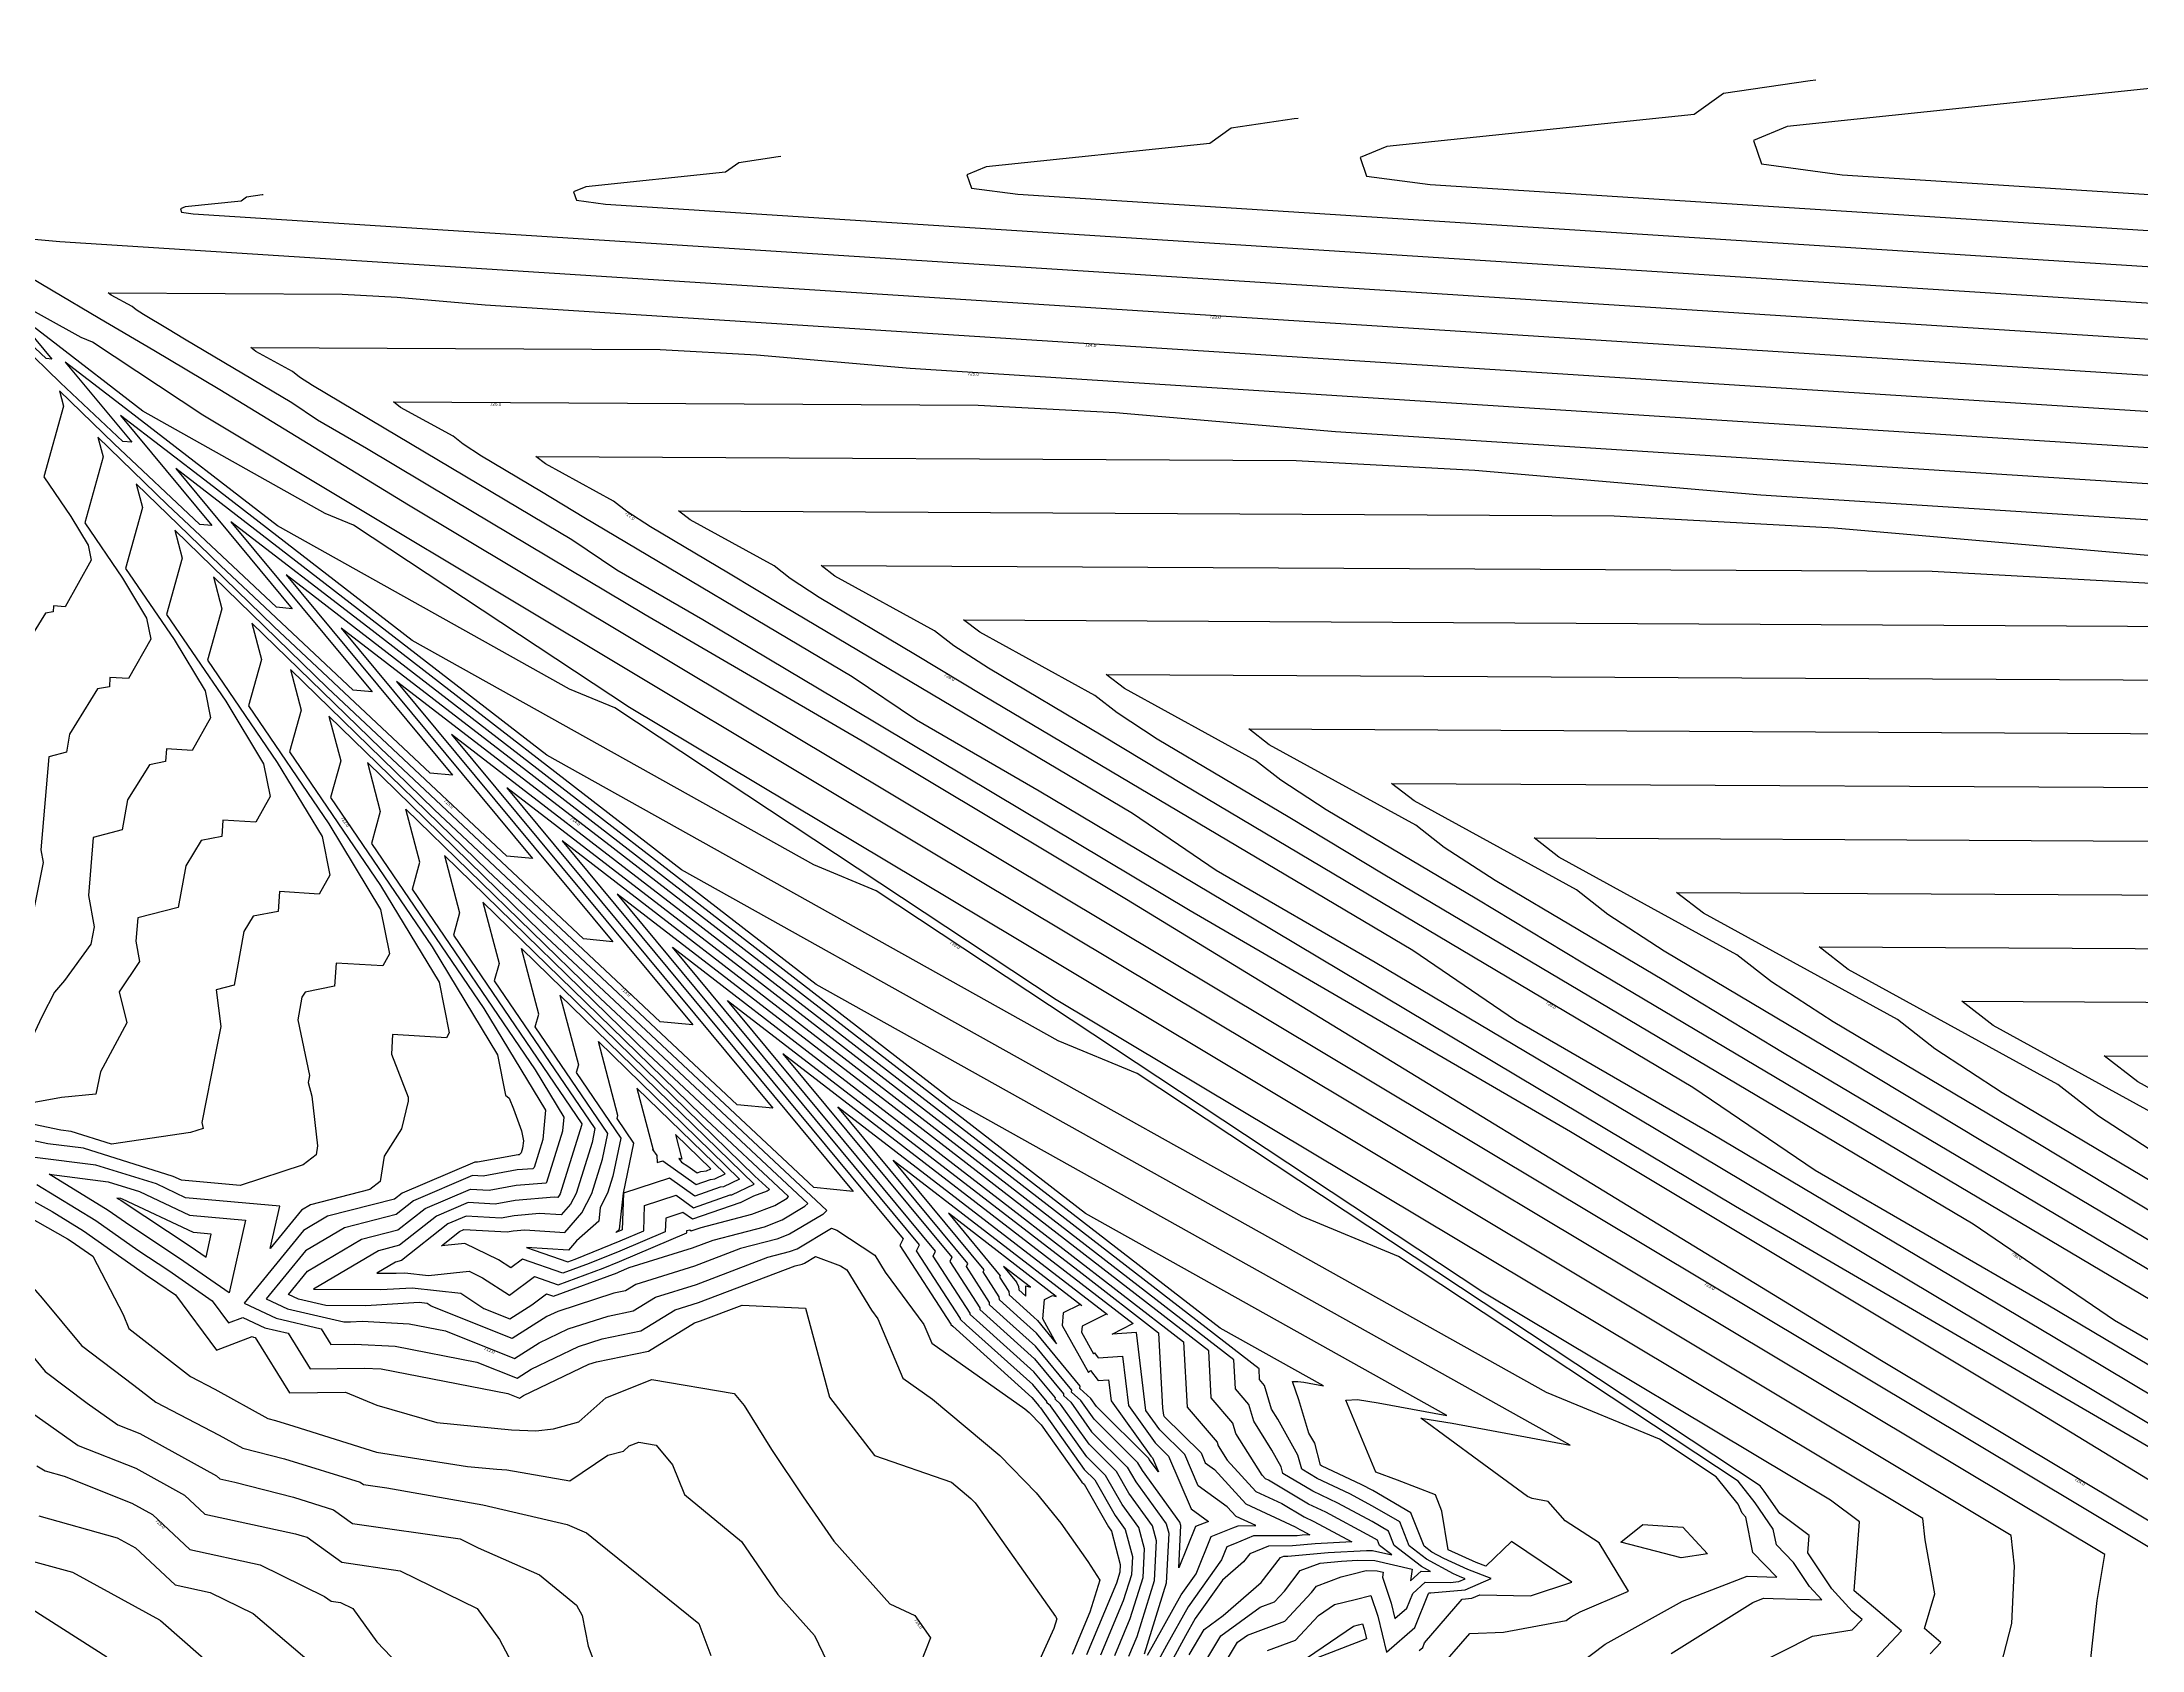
# Model space of a CAD drawing. Extents: x 1684434 to 1702565, y 997334 to 1000228.
# Drawn here: x 1700307 to 1700627.8, y 999859.1 to 1000104.8 of the extents above; entities that cross this region are included whole.
import ezdxf

# ---------------------------------------------------------------- set-up
doc = ezdxf.new("R2010")
doc.units = 0
doc.layers.add('Default', color=7, linetype='Continuous')

msp = doc.modelspace()

# ---------------------------------------------------------------- linework, layer by layer
at = {"layer": 'Default'}
for points in [[(1700656.97, 1000104.81), (1700655.91, 1000104.69), (1700639.01, 1000102.22), (1700633.32, 1000098.14), (1700573.56, 1000091.89), (1700568.39, 1000089.76), (1700569.63, 1000086.17), (1700581.98, 1000084.53), (1701899.05, 1000000.17)], [(1700577.91, 1000098.97), (1700577.09, 1000098.88), (1700563.81, 1000096.94), (1700559.33, 1000093.73), (1700512.38, 1000088.82), (1700508.32, 1000087.14), (1700509.29, 1000084.33), (1700519, 1000083.03), (1701888.05, 999995.35)], [(1700498.86, 1000093.13), (1700498.26, 1000093.07), (1700488.6, 1000091.65), (1700485.35, 1000089.32), (1700451.2, 1000085.75), (1700448.24, 1000084.53), (1700448.96, 1000082.48), (1700456.01, 1000081.54), (1701877.06, 999990.53)], [(1700419.81, 1000087.3), (1700419.43, 1000087.25), (1700413.4, 1000086.37), (1700411.36, 1000084.91), (1700390.02, 1000082.68), (1700388.17, 1000081.92), (1700388.62, 1000080.64), (1700393.03, 1000080.05), (1701866.06, 999985.71)], [(1700340.76, 1000081.46), (1700340.61, 1000081.44), (1700338.19, 1000081.09), (1700337.38, 1000080.51), (1700328.84, 1000079.61), (1700328.1, 1000079.31), (1700328.28, 1000078.8), (1700330.04, 1000078.56), (1701855.07, 999980.89)], [(1700635.18, 999871), (1700362.96, 1000034.04), (1700334.14, 1000051.64), (1700324.06, 1000057.69), (1700315.77, 1000062.51), (1700308.4, 1000066.91), (1700305.14, 1000068.85), (1700303.27, 1000069.93), (1700302.29, 1000070.6), (1700298.19, 1000073.03), (1700297.54, 1000073.42), (1700296.63, 1000073.97), (1700296.35, 1000074.15), (1700296.19, 1000074.27), (1700295.39, 1000074.71), (1700295.28, 1000074.79), (1700304.21, 1000074.75), (1700306.31, 1000074.63), (1700309.66, 1000074.34), (1701844.07, 999976.07)], [(1700619.66, 999855.03), (1700620.92, 999866.68), (1700622.07, 999873.71), (1700442.09, 999981.51), (1700355.12, 1000033.66), (1700331.5, 1000047.78), (1700314.65, 1000058.93), (1700312.92, 1000059.65), (1700301.75, 1000065.89)], [(1700645.35, 999868.96), (1700587.98, 999903.31), (1700472.61, 999973.8), (1700432.25, 999998), (1700399.07, 1000017.3), (1700369.56, 1000034.93), (1700356.51, 1000042.68), (1700349.02, 1000047.01), (1700345.1, 1000049.68), (1700328.71, 1000059.41), (1700326.12, 1000060.97), (1700322.44, 1000063.16), (1700321.33, 1000063.88), (1700320.71, 1000064.37), (1700317.51, 1000066.12), (1700317.06, 1000066.47), (1700352.79, 1000066.28), (1700361.2, 1000065.82), (1700374.63, 1000064.65), (1701833.07, 999971.24)], [(1700607.9, 999863.18), (1700608.27, 999871.95), (1700607.79, 999876.64), (1700455.71, 999967.83), (1700396.68, 1000003.12), (1700354.55, 1000031), (1700350.23, 1000032.79), (1700322.33, 1000048.38), (1700308.24, 1000059.28), (1700302.08, 1000064.02), (1700308.44, 1000056.37), (1700307.58, 1000056.45), (1700301.63, 1000062.03)], [(1700595.4, 999858.54), (1700597.05, 999860.28), (1700594.53, 999862.4), (1700596.13, 999867.71), (1700594.62, 999875.98), (1700594.29, 999879.22), (1700556.29, 999902), (1700461.87, 999958.46), (1700394.46, 1000003.07), (1700387.54, 1000005.93), (1700342.91, 1000030.86), (1700320.36, 1000048.31), (1700310.51, 1000055.89), (1700320.68, 1000043.65), (1700319.31, 1000043.78), (1700309.79, 1000052.71), (1700303.72, 1000058.62)], [(1700659.97, 999866.08), (1700611.08, 999895.95), (1700540.45, 999938.31), (1700482.37, 999972.08), (1700430.72, 1000002.94), (1700407.89, 1000016.5), (1700394.78, 1000024.09), (1700387.91, 1000028.76), (1700359.23, 1000045.79), (1700354.69, 1000048.53), (1700348.26, 1000052.35), (1700346.31, 1000053.62), (1700345.23, 1000054.46), (1700339.63, 1000057.54), (1700338.85, 1000058.14), (1700401.37, 1000057.81), (1700416.08, 1000057.01), (1700439.59, 1000054.97), (1701822.08, 999966.42)], [(1700586.29, 999857.02), (1700591.02, 999862.05), (1700583.79, 999868.15), (1700584.63, 999878.7), (1700580.16, 999882.05), (1700527.05, 999913.8), (1700434.36, 999975.13), (1700424.86, 999979.07), (1700363.49, 1000013.35), (1700332.48, 1000037.34), (1700318.94, 1000047.76), (1700332.92, 1000030.93), (1700331.04, 1000031.11), (1700317.95, 1000043.39), (1700309.6, 1000051.52), (1700310.22, 1000049.18), (1700307.21, 1000038.36), (1700311.34, 1000032.3), (1700314, 1000027.92), (1700314.45, 1000025.62), (1700310.48, 1000018.53), (1700308.69, 1000018.64), (1700308.64, 1000017.75), (1700307.51, 1000017.53), (1700302.29, 1000009.13)], [(1700648.64, 999878.62), (1700565.67, 999926.87), (1700491.88, 999970.96), (1700459.27, 999990.33), (1700440.54, 1000001.17), (1700430.73, 1000007.84), (1700389.75, 1000032.17), (1700383.27, 1000036.08), (1700374.07, 1000041.54), (1700371.29, 1000043.35), (1700369.74, 1000044.56), (1700361.74, 1000048.95), (1700360.63, 1000049.82), (1700449.96, 1000049.34), (1700470.97, 1000048.2), (1700504.56, 1000045.28), (1701811.08, 999961.6)], [(1700577.45, 999861.27), (1700583.51, 999862.23), (1700585, 999863.81), (1700583.47, 999865.09), (1700580.39, 999868.5), (1700576.69, 999874), (1700576.9, 999876.64), (1700572.42, 999879.98), (1700570.06, 999883.42), (1700569.41, 999884.24), (1700474.26, 999947.2), (1700462.17, 999952.21), (1700384.06, 999995.84), (1700344.6, 1000026.37), (1700327.38, 1000039.63), (1700345.16, 1000018.22), (1700342.77, 1000018.44), (1700326.11, 1000034.07), (1700315.48, 1000044.42), (1700316.27, 1000041.44), (1700313.47, 1000031.36), (1700319.23, 1000022.91), (1700322.93, 1000016.79), (1700323.57, 1000013.59), (1700320.19, 1000007.55), (1700317.33, 1000007.73), (1700317.24, 1000006.31), (1700315.44, 1000005.96), (1700311.16, 999999.08), (1700310.67, 999996.31), (1700307.98, 999995.61), (1700306.79, 999981.37), (1700307.15, 999979.46), (1700305.31, 999970.26)], [(1700648.97, 999881.66), (1700553.05, 999938.97), (1700510.64, 999964.16), (1700486.3, 999978.24), (1700473.54, 999986.92), (1700420.27, 1000018.55), (1700411.84, 1000023.63), (1700399.89, 1000030.74), (1700396.27, 1000033.09), (1700394.26, 1000034.66), (1700383.86, 1000040.37), (1700382.41, 1000041.49), (1700498.54, 1000040.88), (1700525.86, 1000039.39), (1700569.52, 1000035.6), (1701800.09, 999956.78)], [(1700568.31, 999866.39), (1700569.96, 999867.03), (1700571.44, 999866.98), (1700578.85, 999866.79), (1700576.99, 999868.85), (1700574.52, 999872.51), (1700571.92, 999875.19), (1700571.43, 999877.61), (1700568.68, 999881.62), (1700566.07, 999884.93), (1700514.17, 999919.27), (1700499.48, 999925.35), (1700404.64, 999978.33), (1700356.73, 1000015.39), (1700335.81, 1000031.51), (1700357.4, 1000005.5), (1700354.5, 1000005.78), (1700334.27, 1000024.75), (1700321.36, 1000037.32), (1700322.32, 1000033.69), (1700319.73, 1000024.36), (1700327.12, 1000013.52), (1700331.87, 1000005.67), (1700332.69, 1000001.56), (1700329.89, 999996.57), (1700325.97, 999996.82), (1700325.84, 999994.87), (1700323.36, 999994.38), (1700320.03, 999989.02), (1700319.22, 999984.45), (1700314.77, 999983.29), (1700314.03, 999974.39), (1700314.92, 999969.62), (1700314.4, 999966.99), (1700310.4, 999961.42), (1700308.84, 999959.63), (1700306.98, 999955.95), (1700303.87, 999949.34)], [(1700572, 999870.27), (1700568.33, 999874.05), (1700567.24, 999879.42), (1700566.66, 999880.05), (1700566.05, 999881.4), (1700562.72, 999885.61), (1700554.07, 999891.33), (1700536.79, 999898.49), (1700425.22, 999960.82), (1700368.85, 1000004.42), (1700344.24, 1000023.38), (1700369.64, 999992.78), (1700366.23, 999993.11), (1700342.43, 1000015.43), (1700327.25, 1000030.22), (1700328.37, 1000025.95), (1700325.98, 1000017.36), (1700335.01, 1000004.12), (1700340.81, 999994.54), (1700341.8, 999989.53), (1700339.6, 999985.6), (1700334.6, 999985.91), (1700334.44, 999983.43), (1700331.29, 999982.81), (1700328.9, 999978.96), (1700327.77, 999972.59), (1700321.57, 999970.97), (1700321.27, 999967.41), (1700321.85, 999964.3), (1700318.72, 999959.68), (1700319.91, 999954.96), (1700315.89, 999947.46), (1700315.16, 999944.07), (1700309.91, 999943.52), (1700303.5, 999942.35)], [(1700693.91, 999859.36), (1700614.21, 999906.99), (1700562.02, 999937.98), (1700532.05, 999955.32), (1700516.35, 999966.01), (1700450.79, 1000004.92), (1700440.41, 1000011.18), (1700425.7, 1000019.93), (1700421.25, 1000022.82), (1700418.78, 1000024.76), (1700405.97, 1000031.79), (1700404.19, 1000033.17), (1700547.12, 1000032.41), (1700580.75, 1000030.58), (1700634.49, 1000025.91)], [(1700675.37, 999875), (1700613.4, 999911.81), (1700577.81, 999932.4), (1700559.17, 999945.09), (1700481.31, 999991.3), (1700468.99, 999998.74), (1700451.52, 1000009.12), (1700446.23, 1000012.55), (1700443.3, 1000014.86), (1700428.09, 1000023.2), (1700425.97, 1000024.84), (1700595.71, 1000023.94), (1700635.64, 1000021.78)], [(1700519.94, 999855.76), (1700525.08, 999861.63), (1700530.23, 999861.85), (1700539.79, 999863.62), (1700540.55, 999864.19), (1700541.93, 999864.97), (1700549.31, 999868.1), (1700544.82, 999875.51), (1700539.62, 999878.85), (1700537.06, 999881.83), (1700534.62, 999882.3), (1700533.89, 999882.56), (1700526.44, 999888.03), (1700517.58, 999894.53), (1700522.4, 999893.77), (1700540.41, 999890.45), (1700445.8, 999943.31), (1700380.97, 999993.45), (1700352.67, 1000015.25), (1700381.89, 999980.06), (1700377.95, 999980.44), (1700350.59, 1000006.11), (1700333.13, 1000023.11), (1700334.43, 1000018.21), (1700332.24, 1000010.36), (1700342.89, 999994.73), (1700349.74, 999983.42), (1700350.92, 999977.5), (1700349.31, 999974.62), (1700343.24, 999975), (1700343.04, 999971.98), (1700339.22, 999971.23), (1700337.77, 999968.9), (1700336.32, 999960.73), (1700333.56, 999960.01), (1700334.26, 999954.4), (1700333.47, 999950.34), (1700331.35, 999939.7), (1700331.58, 999938.8), (1700329.66, 999938.22), (1700317.59, 999936.39), (1700311.39, 999938.33), (1700309.84, 999938.53), (1700299.86, 999940.64)], [(1700517.33, 999859.06), (1700517.89, 999859.54), (1700518.16, 999860.22), (1700523.93, 999866.91), (1700525.38, 999867.04), (1700526.59, 999867.57), (1700534.35, 999867.41), (1700540.67, 999869.52), (1700531.42, 999875.7), (1700527.53, 999871.94), (1700526.04, 999872.51), (1700521.77, 999874.44), (1700520.8, 999880.35), (1700519.81, 999882.86), (1700514.02, 999885.1), (1700510.72, 999886.29), (1700506.12, 999897.3), (1700507.9, 999897.4), (1700511.06, 999896.9), (1700521.57, 999894.97), (1700466.37, 999925.8), (1700393.09, 999982.48), (1700361.1, 1000007.12), (1700394.13, 999967.35), (1700389.68, 999967.77), (1700358.75, 999996.79), (1700339.01, 1000016.01), (1700340.48, 1000010.47), (1700338.5, 1000003.36), (1700350.78, 999985.34), (1700358.68, 999972.29), (1700360.04, 999965.47), (1700359.01, 999963.64), (1700351.88, 999964.09), (1700351.64, 999960.54), (1700347.14, 999959.66), (1700346.64, 999958.85), (1700346.04, 999955.43), (1700347.84, 999946.92), (1700347.73, 999946.37), (1700347.62, 999945.82), (1700348.17, 999943.73), (1700349.03, 999936.15), (1700348.82, 999934.81), (1700346.85, 999933.26), (1700337.23, 999930.09), (1700328.27, 999930.89), (1700327, 999931.49), (1700313.28, 999935.78), (1700307.86, 999936.46), (1700301.63, 999937.78)], [(1700664.78, 999885.64), (1700623.57, 999909.48), (1700601.98, 999924.17), (1700511.82, 999977.68), (1700497.56, 999986.29), (1700477.33, 999998.31), (1700471.22, 1000002.29), (1700467.81, 1000004.96), (1700450.2, 1000014.62), (1700447.75, 1000016.52), (1700644.29, 1000015.47)], [(1700494.19, 999859.06), (1700498.46, 999860.65), (1700501.96, 999864.39), (1700504.39, 999866.06), (1700507.57, 999866.84), (1700509.96, 999867.47), (1700511, 999864.32), (1700512.34, 999858.82), (1700516.68, 999862.55), (1700518.76, 999867.75), (1700518.87, 999867.86), (1700519.11, 999867.85), (1700524.38, 999868.31), (1700528.33, 999870.07), (1700524.76, 999871.44), (1700521.09, 999873.1), (1700519.27, 999874.08), (1700518.1, 999874.98), (1700516.08, 999880.09), (1700510.26, 999883.48), (1700508.6, 999884.38), (1700502.4, 999887.28), (1700502.26, 999887.37), (1700501.38, 999890.71), (1700500.5, 999892.28), (1700498.95, 999897.36), (1700498.01, 999900.13), (1700498.82, 999900.17), (1700499.72, 999900.03), (1700502.72, 999899.48), (1700486.95, 999908.29), (1700405.22, 999971.51), (1700369.53, 999999), (1700406.37, 999954.63), (1700401.41, 999955.11), (1700366.91, 999987.47), (1700344.89, 1000008.91), (1700346.53, 1000002.73), (1700344.76, 999996.36), (1700358.67, 999975.94), (1700367.62, 999961.17), (1700369.15, 999953.44), (1700368.72, 999952.67), (1700360.51, 999953.18), (1700360.32, 999950.17), (1700362.88, 999943.58), (1700362.89, 999942.97), (1700361.85, 999938.76), (1700359.24, 999934.59), (1700358.61, 999930.71), (1700357.04, 999929.47), (1700347.99, 999927.16), (1700346.61, 999926.35), (1700341.82, 999920.48), (1700343.29, 999926.94), (1700328.88, 999928.23), (1700324.42, 999930.34), (1700315.18, 999933.23), (1700305.88, 999934.4)], [(1700644.8, 999903.25), (1700542.34, 999964.06), (1700526.14, 999973.84), (1700503.15, 999987.51), (1700496.2, 999992.02), (1700492.33, 999995.05), (1700472.32, 1000006.03), (1700469.53, 1000008.19), (1700692.87, 1000007.01)], [(1700488.22, 999858.04), (1700489.6, 999860.34), (1700491.1, 999861.42), (1700496.84, 999863.56), (1700500.91, 999867.9), (1700501.67, 999868.91), (1700505.44, 999870.31), (1700507.05, 999870.71), (1700509.24, 999871.29), (1700510.91, 999871.25), (1700511.86, 999871.04), (1700511.75, 999870.26), (1700513.07, 999866.3), (1700513.63, 999863.97), (1700515.47, 999865.55), (1700516.35, 999867.75), (1700518.25, 999869.51), (1700522.07, 999869.47), (1700523.38, 999869.59), (1700524.37, 999870.03), (1700523.48, 999870.37), (1700522.56, 999870.78), (1700518.47, 999872.99), (1700515.82, 999875.03), (1700514.38, 999878.69), (1700510.2, 999881.12), (1700506.76, 999882.98), (1700501.74, 999885.33), (1700499.39, 999886.74), (1700498.82, 999888.91), (1700495.76, 999894.42), (1700494.8, 999895.95), (1700493.73, 999899.55), (1700492.97, 999900.44), (1700492.88, 999902.11), (1700417.34, 999960.54), (1700377.96, 999990.87), (1700418.61, 999941.91), (1700413.14, 999942.44), (1700375.07, 999978.15), (1700350.78, 1000001.81), (1700352.58, 999994.99), (1700351.01, 999989.36), (1700366.56, 999966.55), (1700376.55, 999950.04), (1700377.78, 999943.89), (1700378.3, 999943.45), (1700378.97, 999941.8), (1700380.2, 999938.44), (1700380.49, 999936.91), (1700380.38, 999935.82), (1700380.16, 999935.1), (1700379.84, 999934.81), (1700379.69, 999934.8), (1700373.47, 999933.64), (1700373.06, 999933.67), (1700361.97, 999928.95), (1700360.78, 999928.01), (1700350.58, 999925.41), (1700346.91, 999923.23), (1700337.83, 999912.11), (1700342.72, 999909.82), (1700349.6, 999908.21), (1700351.1, 999905.79), (1700354.75, 999905.84), (1700360.9, 999905.53), (1700373.36, 999903.12), (1700379.52, 999900.65), (1700381.69, 999902.04), (1700388.91, 999905.49), (1700392.55, 999906.67), (1700398.42, 999907.88), (1700403.66, 999911.09), (1700407.24, 999912.21), (1700422.02, 999917.83), (1700423.08, 999918.1), (1700423.44, 999918.24), (1700425.12, 999919.25), (1700428.93, 999917.84), (1700429.9, 999917.21), (1700433.66, 999911.05), (1700434.65, 999909.72), (1700438.45, 999900.64), (1700442.97, 999897.46), (1700453.29, 999888.86), (1700458.85, 999883.15), (1700462.62, 999878.51), (1700466.73, 999872.67), (1700468.56, 999869.78), (1700467.05, 999864.91), (1700464.35, 999858.46)], [(1700687.61, 999882.33), (1700572.86, 999950.44), (1700554.71, 999961.4), (1700528.96, 999976.7), (1700521.18, 999981.76), (1700516.85, 999985.15), (1700494.44, 999997.45), (1700491.32, 999999.87), (1700741.46, 999998.54)], [(1700517.62, 999871.17), (1700519.05, 999871.15), (1700517.67, 999871.9), (1700513.54, 999875.08), (1700512.67, 999877.29), (1700510.14, 999878.76), (1700504.92, 999881.58), (1700501.08, 999883.38), (1700496.53, 999886.1), (1700496.26, 999887.11), (1700494.84, 999889.67), (1700492.08, 999894.08), (1700491.31, 999896.66), (1700489.27, 999899.05), (1700489.04, 999903.48), (1700429.46, 999949.57), (1700386.39, 999982.74), (1700430.85, 999929.2), (1700424.87, 999929.77), (1700383.23, 999968.83), (1700356.66, 999994.71), (1700358.63, 999987.25), (1700357.27, 999982.36), (1700374.45, 999957.16), (1700383.86, 999941.6), (1700383.45, 999937.14), (1700382.12, 999932.86), (1700381.91, 999932.67), (1700379.54, 999932.47), (1700374.37, 999931.51), (1700372.73, 999931.61), (1700363.72, 999927.77), (1700361.05, 999925.66), (1700353.17, 999923.65), (1700347.2, 999920.11), (1700341.22, 999912.78), (1700344.44, 999911.27), (1700353.08, 999909.25), (1700354.1, 999909.25), (1700355.86, 999909.35), (1700363.05, 999908.99), (1700368.59, 999907.92), (1700379.15, 999903.68), (1700382.88, 999906.06), (1700387.32, 999908.18), (1700393.44, 999910.16), (1700397.27, 999910.95), (1700400.68, 999913.04), (1700406.94, 999915), (1700417.83, 999919.14), (1700421.15, 999920), (1700422.3, 999920.44), (1700427.58, 999923.59), (1700428.39, 999923.29), (1700434.17, 999919.48), (1700435.77, 999916.88), (1700441.69, 999908.88), (1700442.9, 999905.99), (1700457.1, 999895.98), (1700457.75, 999895.44), (1700459.58, 999893.55), (1700465.81, 999884.79), (1700466.15, 999884.46), (1700469.86, 999877.95), (1700470.35, 999877.28), (1700471.67, 999872.22), (1700471.61, 999871.04), (1700471.09, 999869.36), (1700466.52, 999858.4)], [(1700730.42, 999861.41), (1700603.38, 999936.82), (1700583.29, 999948.95), (1700554.78, 999965.89), (1700546.16, 999971.49), (1700541.36, 999975.25), (1700516.55, 999988.86), (1700513.1, 999991.54), (1700790.04, 999990.07)], [(1700386.71, 999940.54), (1700382.33, 999947.76), (1700363.53, 999975.36), (1700364.68, 999979.5), (1700362.54, 999987.6), (1700391.39, 999959.51), (1700426.83, 999926.26), (1700426.24, 999925.67), (1700421.16, 999922.64), (1700419.23, 999921.9), (1700413.64, 999920.45), (1700406.64, 999917.79), (1700397.69, 999914.99), (1700396.11, 999914.02), (1700394.33, 999913.66), (1700385.73, 999910.87), (1700384.06, 999910.07), (1700378.78, 999906.71), (1700366.38, 999911.68), (1700365.8, 999912.06), (1700364.55, 999912.21), (1700356.41, 999911.73), (1700350.33, 999911.75), (1700346.16, 999912.73), (1700344.61, 999913.45), (1700347.49, 999916.99), (1700355.76, 999921.9), (1700361.32, 999923.32), (1700365.47, 999926.6), (1700372.4, 999929.55), (1700375.28, 999929.38), (1700379.38, 999930.14), (1700383.98, 999930.53), (1700384.07, 999930.61), (1700386.51, 999938.47), (1700386.71, 999940.54)], [(1700633.9, 999923.2), (1700611.86, 999936.5), (1700580.59, 999955.08), (1700571.14, 999961.23), (1700565.88, 999965.35), (1700538.67, 999980.28), (1700534.88, 999983.22), (1700838.62, 999981.6)], [(1700369.79, 999968.36), (1700389.44, 999939.52), (1700389.38, 999939.28), (1700386.12, 999928.82), (1700385.98, 999928.56), (1700385.75, 999928.28), (1700385.19, 999928.32), (1700379.22, 999927.82), (1700376.18, 999927.26), (1700372.07, 999927.49), (1700367.22, 999925.42), (1700361.59, 999920.97), (1700358.34, 999920.14), (1700348.42, 999914.25), (1700358.73, 999914.21), (1700363.48, 999914.49), (1700370.93, 999913.63), (1700374.46, 999911.32), (1700378.41, 999909.74), (1700381.76, 999911.87), (1700384.04, 999913.54), (1700385.07, 999913.18), (1700394.82, 999916.78), (1700395.11, 999916.89), (1700396.67, 999917.56), (1700406.35, 999920.58), (1700409.46, 999921.77), (1700417.3, 999923.8), (1700420.02, 999924.84), (1700423.51, 999926.93), (1700423.92, 999927.33), (1700399.55, 999950.19), (1700368.42, 999980.5), (1700370.74, 999971.76), (1700369.79, 999968.36)], [(1700390.98, 999936.69), (1700388.53, 999928.86), (1700387.7, 999927.25), (1700386.28, 999925.6), (1700382.95, 999925.82), (1700379.06, 999925.49), (1700377.08, 999925.13), (1700371.74, 999925.43), (1700368.97, 999924.25), (1700361.86, 999918.62), (1700360.93, 999918.39), (1700358.1, 999916.7), (1700361.04, 999916.69), (1700362.4, 999916.77), (1700365.97, 999916.36), (1700372.19, 999917), (1700374.25, 999915.99), (1700378.36, 999913.37), (1700382.2, 999916.2), (1700385.8, 999914.94), (1700392.69, 999917.47), (1700395.18, 999918.48), (1700405.45, 999922.85), (1700405.46, 999923.2), (1700405.9, 999923.34), (1700406.14, 999923.17), (1700407.65, 999923.7), (1700415.38, 999925.7), (1700418.88, 999927.04), (1700420.78, 999928.18), (1700421, 999928.4), (1700407.71, 999940.87), (1700374.3, 999973.4), (1700376.79, 999964.02), (1700376.04, 999961.35), (1700391.42, 999938.79), (1700390.98, 999936.69)], [(1700510.23, 999874.33), (1700513.17, 999873.66), (1700511.26, 999875.12), (1700510.96, 999875.89), (1700510.08, 999876.4), (1700503.08, 999880.18), (1700500.42, 999881.43), (1700494.32, 999885.08), (1700493.85, 999885.29), (1700493.34, 999885.85), (1700489.35, 999892.21), (1700488.89, 999893.77), (1700485.58, 999897.65), (1700485.2, 999904.86), (1700441.58, 999938.6), (1700394.82, 999974.61), (1700438.53, 999921.97), (1700437.99, 999920.94), (1700445.77, 999908.93), (1700445.77, 999908.88), (1700446.08, 999908.6), (1700458.17, 999897.71), (1700459.23, 999896.44), (1700459.22, 999896.39), (1700459.48, 999896.14), (1700466.18, 999886.72), (1700467.8, 999885.11), (1700470.91, 999879.67), (1700472.44, 999877.55), (1700473.52, 999873.41), (1700473.38, 999870.61), (1700472.14, 999866.64), (1700468.68, 999858.34)], [(1700640.43, 999924.05), (1700606.41, 999944.27), (1700596.12, 999950.96), (1700590.4, 999955.45), (1700560.78, 999971.69), (1700556.66, 999974.89), (1700887.2, 999973.14)], [(1700417.74, 999929.24), (1700415.67, 999928.45), (1700413.59, 999927.46), (1700413.54, 999927.46), (1700406.32, 999924.94), (1700404.87, 999925.97), (1700402.23, 999925.12), (1700402.16, 999923.01), (1700395.24, 999920.07), (1700390.56, 999918.17), (1700386.54, 999916.69), (1700380.36, 999918.85), (1700378.58, 999917.54), (1700376.67, 999918.76), (1700371.53, 999921.26), (1700367.97, 999920.9), (1700370.72, 999923.07), (1700371.41, 999923.37), (1700377.99, 999923), (1700378.91, 999923.17), (1700380.71, 999923.32), (1700386.82, 999922.91), (1700389.42, 999925.94), (1700390.95, 999928.89), (1700392.58, 999934.11), (1700393.41, 999938.06), (1700382.3, 999954.35), (1700382.84, 999956.28), (1700380.19, 999966.3), (1700415.87, 999931.55), (1700418.09, 999929.47), (1700418.05, 999929.43), (1700417.74, 999929.24)], [(1700475.15, 999870.19), (1700475.37, 999874.6), (1700474.53, 999877.83), (1700471.95, 999881.38), (1700469.44, 999885.77), (1700466.55, 999888.64), (1700461.02, 999896.42), (1700460.47, 999896.92), (1700460.49, 999897.05), (1700458.31, 999899.68), (1700448.15, 999908.83), (1700447.26, 999909.64), (1700447.25, 999909.76), (1700440.53, 999920.13), (1700441, 999921.03), (1700403.25, 999966.49), (1700453.7, 999927.63), (1700481.36, 999906.23), (1700481.89, 999896.25), (1700486.47, 999890.89), (1700486.63, 999890.34), (1700488.02, 999888.13), (1700492.36, 999883.37), (1700496.35, 999881.52), (1700499.75, 999879.48), (1700501.24, 999878.78), (1700507.05, 999875.65), (1700501.45, 999875.34), (1700497.99, 999875.03), (1700494.34, 999875.01), (1700491.45, 999873.82), (1700490.5, 999872.61), (1700487.31, 999869.8), (1700483.12, 999863.93), (1700481.65, 999861.3), (1700476.95, 999852.69)], [(1700632.22, 999933.47), (1700621.1, 999940.69), (1700614.91, 999945.54), (1700582.9, 999963.11), (1700578.44, 999966.57), (1700935.79, 999964.67)], [(1700386.07, 999959.2), (1700388.89, 999948.54), (1700388.56, 999947.35), (1700395.39, 999937.32), (1700394.18, 999931.53), (1700393.36, 999928.92), (1700392.23, 999926.74), (1700392, 999924.67), (1700388.58, 999921.66), (1700387.36, 999920.23), (1700380.97, 999920.65), (1700387.28, 999918.45), (1700388.42, 999918.87), (1700395.3, 999921.66), (1700398.88, 999923.18), (1700399, 999927.03), (1700403.84, 999928.61), (1700406.5, 999926.71), (1700412.06, 999928.65), (1700412.31, 999928.68), (1700415.74, 999930.31), (1700386.07, 999959.2)], [(1700476.92, 999869.77), (1700477.22, 999875.79), (1700476.62, 999878.11), (1700472.99, 999883.1), (1700471.09, 999886.42), (1700466.93, 999890.57), (1700462.56, 999896.7), (1700461.73, 999897.46), (1700461.76, 999897.65), (1700458.45, 999901.64), (1700450.22, 999909.05), (1700448.74, 999910.39), (1700448.73, 999910.59), (1700443.08, 999919.32), (1700443.47, 999920.08), (1700411.68, 999958.36), (1700465.83, 999916.66), (1700477.53, 999907.61), (1700478.13, 999896.09), (1700478.27, 999895), (1700478.4, 999894.81), (1700484.02, 999889.24), (1700484.67, 999887.71), (1700486.08, 999886.7), (1700490.87, 999881.44), (1700498.37, 999877.96), (1700499.09, 999877.53), (1700499.41, 999877.39), (1700500.63, 999876.73), (1700499.45, 999876.66), (1700498.72, 999876.59), (1700492.02, 999876.57), (1700489.12, 999875.37), (1700487.97, 999874.9), (1700487.16, 999872.92), (1700482.05, 999865.74), (1700478.74, 999859.82), (1700476.24, 999855.25)], [(1700639.43, 999935.64), (1700605.02, 999954.52), (1700600.22, 999958.24), (1700984.37, 999956.2)], [(1700413.53, 999931.08), (1700411.04, 999929.9), (1700410.57, 999929.84), (1700406.68, 999928.49), (1700402.81, 999931.24), (1700395.77, 999928.95), (1700397.38, 999936.59), (1700394.82, 999940.35), (1700394.94, 999940.8), (1700391.95, 999952.09), (1700413.53, 999931.08)], [(1700475.83, 999858.34), (1700480.97, 999867.56), (1700483.25, 999870.75), (1700485.58, 999876.45), (1700488.88, 999877.78), (1700489.71, 999878.12), (1700492.36, 999878.13), (1700489.38, 999879.52), (1700488.01, 999881.02), (1700483.58, 999884.2), (1700481.54, 999888.99), (1700477.71, 999892.79), (1700475.6, 999895.73), (1700474.14, 999907.65), (1700470.44, 999907.41), (1700473.62, 999909), (1700473.66, 999908.99), (1700420.11, 999950.23), (1700445.94, 999919.13), (1700445.62, 999918.51), (1700450.22, 999911.42), (1700450.23, 999911.14), (1700452.29, 999909.28), (1700458.59, 999903.6), (1700463.02, 999898.25), (1700462.98, 999898), (1700464.1, 999896.98), (1700467.3, 999892.49), (1700472.74, 999887.08), (1700474.03, 999884.82), (1700478.71, 999878.39), (1700479.07, 999876.99), (1700478.7, 999869.35), (1700475.31, 999858.51)], [(1700663.95, 999925.74), (1700627.13, 999945.94), (1700622, 999949.92), (1701032.95, 999947.73)], [(1700397.83, 999944.99), (1700400.33, 999935.57), (1700400.21, 999935.6), (1700400.2, 999935.6), (1700400.87, 999934.7), (1700400.95, 999933.6), (1700401.78, 999933.87), (1700406.87, 999930.26), (1700409.09, 999931.03), (1700409.76, 999931.12), (1700411.32, 999931.86), (1700397.83, 999944.99)], [(1700465.83, 999908.59), (1700465.75, 999907.7), (1700467.61, 999904.36), (1700467.76, 999904.51), (1700468.31, 999903.79), (1700472.01, 999904.03), (1700472.93, 999896.47), (1700477.03, 999890.77), (1700479.06, 999888.75), (1700482.49, 999880.68), (1700485.14, 999878.78), (1700483.19, 999877.99), (1700480.6, 999871.69), (1700480.93, 999878.18), (1700480.8, 999878.67), (1700475.07, 999886.54), (1700474.38, 999887.74), (1700467.67, 999894.41), (1700465.64, 999897.26), (1700464.24, 999898.54), (1700464.29, 999898.85), (1700458.73, 999905.57), (1700454.35, 999909.5), (1700451.72, 999911.89), (1700451.7, 999912.25), (1700448.17, 999917.71), (1700448.41, 999918.18), (1700428.55, 999942.1), (1700469.74, 999910.38), (1700469.53, 999910.44), (1700465.83, 999908.59)], [(1700403.72, 999937.89), (1700404.71, 999934.12), (1700404.3, 999934.23), (1700404.26, 999934.23), (1700404.67, 999933.68), (1700405.59, 999933.06), (1700407.05, 999932.03), (1700407.6, 999932.22), (1700408.49, 999932.34), (1700409.11, 999932.63), (1700403.72, 999937.89)], [(1700462.97, 999910.65), (1700462.79, 999908.72), (1700466.8, 999901.52), (1700467.13, 999901.85), (1700468.31, 999900.31), (1700469.88, 999900.4), (1700470.27, 999897.21), (1700476.34, 999888.75), (1700476.58, 999888.51), (1700477.5, 999886.34), (1700476.11, 999888.25), (1700476.03, 999888.39), (1700468.04, 999896.34), (1700467.18, 999897.54), (1700465.49, 999899.08), (1700465.55, 999899.45), (1700458.87, 999907.53), (1700456.42, 999909.73), (1700453.21, 999912.64), (1700453.18, 999913.08), (1700450.71, 999916.9), (1700450.88, 999917.23), (1700436.98, 999933.98), (1700465.81, 999911.77), (1700465.43, 999911.87), (1700462.97, 999910.65)], [(1700335.53, 999913.7), (1700327.95, 999918.96), (1700320.37, 999923.97), (1700317.08, 999926.29), (1700308.02, 999931.81), (1700317.08, 999930.68), (1700321.85, 999929.18), (1700329.48, 999925.58), (1700338.05, 999924.81), (1700335.53, 999913.7)], [(1700299.74, 999928.2), (1700310.85, 999921.97), (1700311.42, 999921.62), (1700314.7, 999919.3), (1700319.33, 999910.38), (1700320.22, 999908.25), (1700329.63, 999900.92), (1700333.33, 999899), (1700341.43, 999894.51), (1700342.61, 999894.2), (1700345.43, 999893.34), (1700358.05, 999889.38), (1700371.97, 999887.19), (1700376.42, 999886.76), (1700377.97, 999886.68), (1700387.6, 999884.98), (1700393.38, 999888.88), (1700395.76, 999889.53), (1700396.63, 999890.31), (1700398.11, 999890.9), (1700400.76, 999890.45), (1700403.28, 999887.44), (1700405.08, 999882.91), (1700413.8, 999875.7), (1700419.37, 999867.6), (1700424.98, 999861.34), (1700429.39, 999852.14)], [(1700301.55, 999930), (1700308.49, 999926.11), (1700313.3, 999923.18), (1700322.77, 999916.51), (1700324.66, 999915.25), (1700327.32, 999913.41), (1700333.61, 999904.94), (1700339.07, 999907.01), (1700339.28, 999906.91), (1700339.51, 999906.86), (1700344.75, 999898.4), (1700353.34, 999898.52), (1700358.09, 999896.53), (1700367.25, 999893.9), (1700378.68, 999892.79), (1700382.4, 999892.61), (1700385.1, 999892.92), (1700388.96, 999893.97), (1700393.11, 999897.64), (1700400.11, 999900.44), (1700412.68, 999898.34), (1700414.24, 999896.49), (1700418.4, 999889.75), (1700423.25, 999882.54), (1700427.92, 999875.74), (1700436.48, 999866.2), (1700440.28, 999864.4), (1700442.69, 999860.98), (1700441.14, 999857.1)], [(1700306.14, 999930.25), (1700315.19, 999924.74), (1700321.57, 999920.24), (1700326.31, 999917.11), (1700332.95, 999912.49), (1700335.46, 999909.1), (1700337.65, 999909.93), (1700341, 999908.37), (1700344.55, 999907.54), (1700347.92, 999902.1), (1700356.15, 999902.21), (1700358.75, 999902.08), (1700378.13, 999898.33), (1700379.89, 999897.63), (1700380.51, 999898.02), (1700390.5, 999902.8), (1700391.66, 999903.18), (1700399.58, 999904.81), (1700406.65, 999909.13), (1700407.54, 999909.41), (1700413.92, 999911.84), (1700423.58, 999911.35), (1700427.24, 999897.75), (1700434.14, 999888.85), (1700445.87, 999884.76), (1700448.84, 999882.29), (1700449.49, 999881.62), (1700449.93, 999881.07), (1700461.77, 999864.26), (1700461.99, 999863.92), (1700461.52, 999862.43), (1700454.45, 999846.8)], [(1700330.08, 999922.92), (1700319.27, 999928.03), (1700318.97, 999928.12), (1700318.4, 999928.19), (1700318.97, 999927.85), (1700319.18, 999927.7), (1700329.6, 999920.82), (1700332.01, 999919.14), (1700332.81, 999922.68), (1700330.08, 999922.92)], [(1700395.59, 999923.34), (1700395.37, 999923.24), (1700394.59, 999922.93), (1700395.16, 999923.43), (1700395.77, 999928.95), (1700395.59, 999923.34)], [(1700461.88, 999913.16), (1700445.41, 999925.85), (1700453.35, 999916.28), (1700453.25, 999916.09), (1700454.67, 999913.91), (1700454.69, 999913.4), (1700458.49, 999909.96), (1700459.01, 999909.49), (1700461.95, 999905.93), (1700459.83, 999909.74), (1700460.11, 999912.7), (1700461.34, 999913.31), (1700461.88, 999913.16)], [(1700305.22, 999914.88), (1700306.96, 999912.88), (1700312.99, 999905.64), (1700320.97, 999899.62), (1700324.34, 999896.99), (1700334.01, 999891.97), (1700337.62, 999889.98), (1700343.98, 999888.33), (1700355.56, 999884.77), (1700356.04, 999884.43), (1700359.62, 999883.91), (1700374.3, 999881.31), (1700387.18, 999878.33), (1700390.13, 999877.03), (1700391.75, 999875.7), (1700407.3, 999863.18), (1700409.15, 999858.28)], [(1700457.95, 999914.55), (1700453.84, 999917.72), (1700455.82, 999915.33), (1700455.8, 999915.28), (1700456.15, 999914.74), (1700456.18, 999914.15), (1700457.24, 999913.19), (1700457.25, 999914.75), (1700457.95, 999914.55)], [(1700304.82, 999904.84), (1700307.45, 999901.68), (1700313.83, 999896.87), (1700318.56, 999893.55), (1700321.92, 999892.21), (1700333.59, 999885.76), (1700334.11, 999885.27), (1700336.42, 999884.77), (1700345.35, 999882.46), (1700351.5, 999880.57), (1700354.41, 999878.48), (1700370.81, 999876.11), (1700373.56, 999874.76), (1700382.96, 999870.61), (1700388.62, 999865.98), (1700389.45, 999864.42), (1700390.4, 999859.72), (1700395.39, 999846.47)], [(1700304.14, 999896.26), (1700312.49, 999890.4), (1700321.3, 999886.89), (1700328.7, 999882.8), (1700331.84, 999879.88), (1700345.67, 999876.86), (1700346.72, 999876.59), (1700347.44, 999876.37), (1700352.78, 999872.54), (1700361.69, 999871.25), (1700373.42, 999865.48), (1700376.82, 999860.76), (1700380.53, 999853.82)], [(1700306.17, 999887.26), (1700307.43, 999886.5), (1700310.33, 999885.69), (1700320.68, 999881.58), (1700323.81, 999879.85), (1700329.56, 999874.49), (1700340.27, 999872.15), (1700350.13, 999867.33), (1700351.14, 999866.6), (1700352.56, 999866.4), (1700354.42, 999865.48), (1700358.09, 999860.4), (1700370.03, 999847.91)], [(1700306.45, 999879.61), (1700318.41, 999876.28), (1700321.25, 999874.72), (1700327.29, 999869.09), (1700332.62, 999867.93), (1700339.23, 999864.7), (1700350.49, 999855.08)], [(1700561.39, 999873.85), (1700557.36, 999873.22), (1700548.13, 999875.6), (1700551.49, 999878.31), (1700557.62, 999877.91), (1700561.39, 999873.85)], [(1700482.18, 999858.42), (1700484.49, 999862.28), (1700487.4, 999864.39), (1700493.18, 999869.47), (1700496.17, 999873.26), (1700496.65, 999873.46), (1700497.26, 999873.46), (1700503.45, 999874.03), (1700509.31, 999874.35), (1700510.23, 999874.33)], [(1700305.47, 999872.73), (1700311.6, 999871.01), (1700324.88, 999863.76), (1700324.97, 999863.7), (1700325.04, 999863.63), (1700343.27, 999847.64)], [(1700470.84, 999858.28), (1700473.2, 999863.93), (1700475.15, 999870.19)], [(1700473, 999858.21), (1700474.25, 999861.22), (1700476.92, 999869.77)], [(1700481.54, 999852.11), (1700487.04, 999861.31), (1700493.07, 999865.67), (1700495.22, 999866.47), (1700496.74, 999868.1), (1700499.14, 999871.26), (1700502.23, 999872.42), (1700505.45, 999872.71), (1700507.93, 999872.85), (1700510.57, 999872.79), (1700516.27, 999871.49), (1700516.02, 999869.68), (1700517.62, 999871.17)], [(1700539.28, 999855.14), (1700545.76, 999860.04), (1700557.59, 999866.61), (1700567.46, 999870.43), (1700572, 999870.27)], [(1700305.44, 999865.39), (1700316.86, 999858.09)], [(1700555.81, 999858.58), (1700568.31, 999866.39)], [(1700500.29, 999857.97), (1700507.29, 999862.77), (1700508.08, 999862.97), (1700508.68, 999863.12), (1700508.94, 999862.34), (1700509.3, 999860.84), (1700500.99, 999857.61)], [(1700563.23, 999854.07), (1700577.45, 999861.27)], [(1700606.23, 999856.85), (1700607.9, 999863.18)]]:
    msp.add_lwpolyline(points, dxfattribs=at)

# ---------------------------------------------------------------- texts
for s, rotation, p in [(' 723.0', 356.3354, (1700485.1, 1000062.6)), (' 724.0', 356.3354, (1700466.09, 1000058.3)), (' 725.0', 356.3354, (1700448.16, 1000053.92)), (' 726.0', 359.6954, (1700375.19, 1000049.24)), (' 727.0', 321.9195, (1700395.75, 1000032.86)), (' 728.0', 328.8842, (1700444.55, 1000008.11)), (' 715.0', 316.828, (1700368.15, 999988.96)), (' 712.0', 304.272, (1700352.43, 999986.4)), (' 714.0', 322.396, (1700387.43, 999986.21)), (' 719.0', 326.5058, (1700445.4, 999967.23)), (' 713.0', 316.828, (1700395.21, 999960.23)), (' 729.0', 329.3084, (1700536.43, 999958)), (' 730.0', 325.7602, (1700607.59, 999919.74)), (' 723.0', 329.0819, (1700560.67, 999915.04)), (' 711.0', 338.1541, (1700374.25, 999905.11)), (' 724.0', 329.0819, (1700617.25, 999885.2)), (' 719.0', 317.0041, (1700324.07, 999878.93)), (' 714.0', 305.1588, (1700440.03, 999863.89))]:
    msp.add_text(s, height=0.5, rotation=rotation, dxfattribs=at).set_placement(p)

doc.saveas('drawing.dxf')
